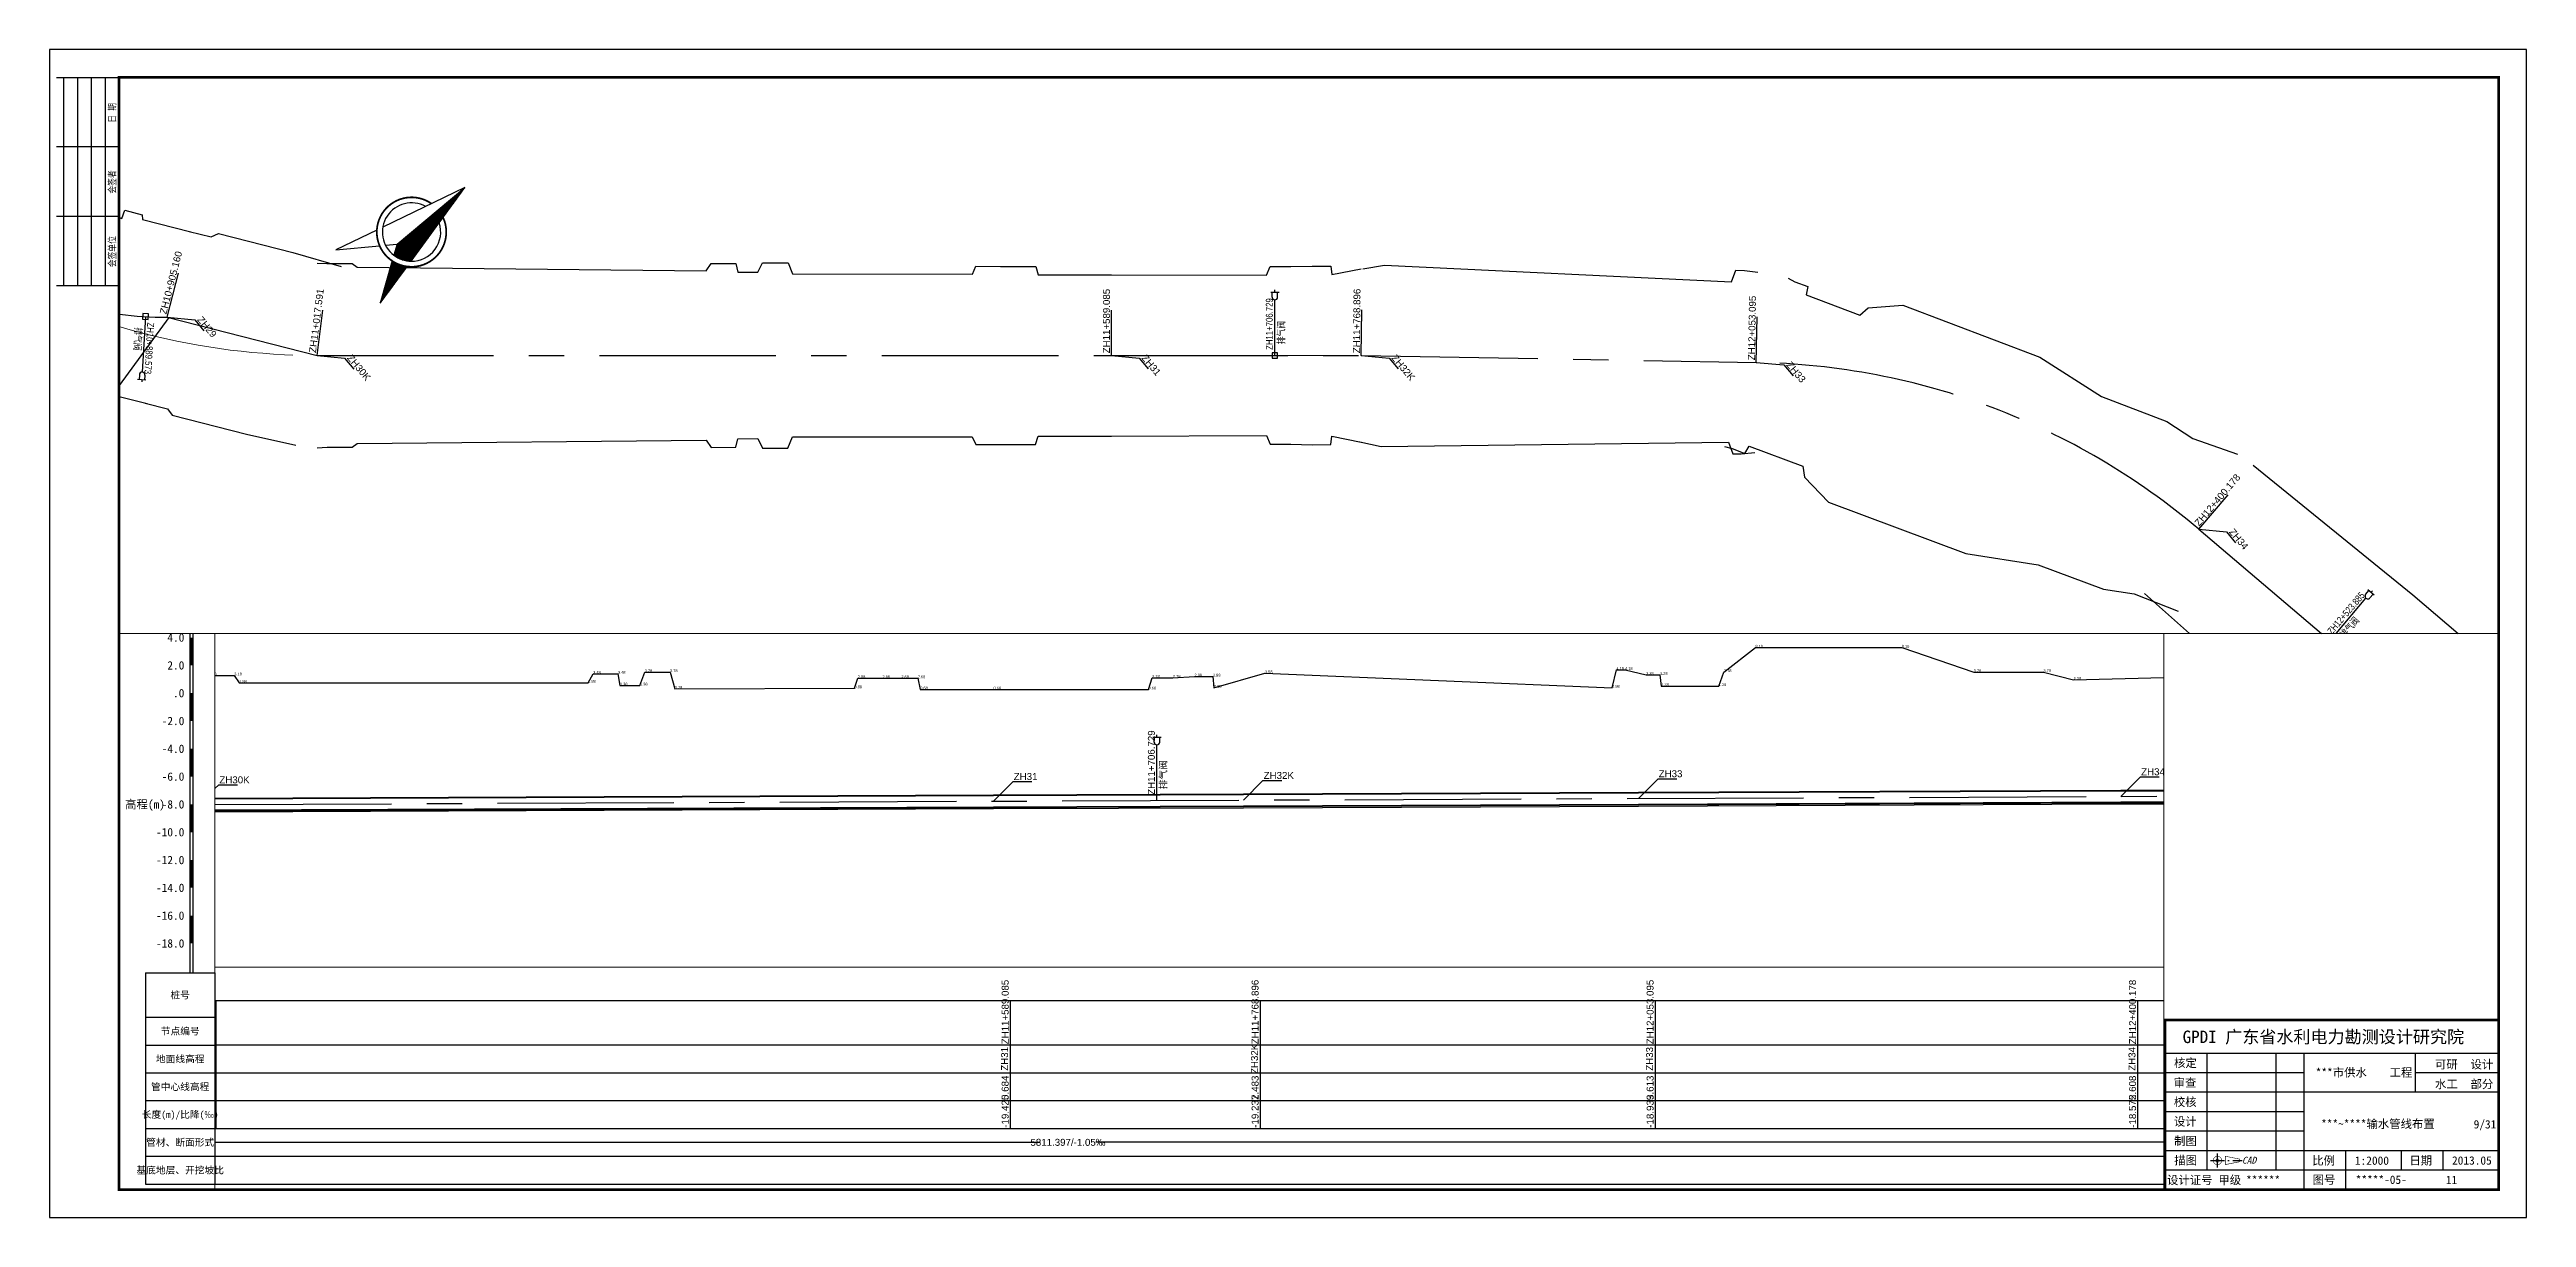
# Paper-space layout '11' of a CAD drawing. Header units: millimetres. Extents: x 0 to 891, y 0 to 420.
# The model-space entities are those that its viewports show. They can reach past a viewport. Long polylines and large blocks are cut down to what shows.
import ezdxf
from ezdxf.enums import TextEntityAlignment as Align
from ezdxf.lldxf.tags import DXFTag

# ---------------------------------------------------------------- set-up
doc = ezdxf.new("R2010")
doc.units = ezdxf.units.MM
doc.linetypes.add('CENTER', pattern=[50.8, 31.75, -6.35, 6.35, -6.35])
for name, color, linetype in [('pipe', 3, 'Continuous'), ('pipe_cen', 1, 'CENTER'), ('tab', 9, 'Continuous'), ('地形剖面', 4, 'Continuous'), ('布局裁图', 3, 'Continuous'), ('水工平面管线标注', 3, 'Continuous'), ('水工开挖线', 5, 'Continuous'), ('纵面管线标注', 3, 'Continuous'), ('附属设施', 2, 'Continuous')]:
    doc.layers.add(name, color=color, linetype=linetype)
doc.layers.add('管线-管廊边线-北线', color=4, linetype='管廊边线', lineweight=9)
doc.styles.add('FSD', font='')
doc.styles.add('HT', font='simhei.ttf')
doc.styles.get("Standard").update_dxf_attribs({"font": 'arial.ttf'})
doc.styles.get('FSD').set_extended_font_data('SimSun')
tags = doc.linetypes.add('管廊边线', pattern='A,50,-5,["管廊边线",Standard,S=2.54,R=0,X=-3.5,Y=-1.27],-12', length=67).pattern_tags.tags
tags[6] = DXFTag(74, 10)

# ---------------------------------------------------------------- blocks, each defined once
blk = doc.blocks.new('sign')
at = {"color": 7}
for p, q in [((-20, 0), (-20, -75)), ((-15, 0), (-15, -75)), ((-10, 0), (-10, -75)), ((-5, 0), (-5, -75)), ((0, -25), (-22.5, -25)), ((0, -50), (-22.5, -50))]:
    blk.add_line(p, q, dxfattribs=at)
blk.add_lwpolyline([(-22.5, 0), (0, 0), (0, -75), (-22.5, -75)], dxfattribs=at)
at = {"color": 3, "style": 'FSD', "width": 0.8}
for s, p in [('日 期', (-1.24, -16.3)), ('会签者', (-1.2, -41.81)), ('会签单位', (-1.2, -68.28))]:
    blk.add_text(s, height=2.5, rotation=90, dxfattribs=at).set_placement(p)
blk = doc.blocks.new('图框')
at = {"color": 7, "ltscale": 8}
for p, q in [((761, 10), (761, 71)), ((881, 71), (881, 10))]:
    blk.add_line(p, q, dxfattribs=at)
at = {"color": 7}
for p, q in [((881, 59), (761, 59)), ((776, 59), (776, 17)), ((801, 17), (801, 59)), ((811, 10), (811, 59)), ((851, 59), (851, 45)), ((811, 52), (761, 52)), ((881, 45), (761, 45)), ((881, 52), (851, 52)), ((811, 38), (761, 38)), ((811, 31), (761, 31)), ((881, 24), (761, 24)), ((826, 10), (826, 24)), ((846, 17), (846, 24)), ((861, 17), (861, 24)), ((881, 17), (761, 17))]:
    blk.add_line(p, q, dxfattribs=at)
at = {"color": 1}
for p, q in [((777.36, 20.51), (782.36, 20.51)), ((779.86, 18.01), (779.86, 23.01)), ((783.61, 20.51), (784.11, 20.51)), ((785.36, 20.51), (788.7, 20.51))]:
    blk.add_line(p, q, dxfattribs=at)
blk.add_lwpolyline([(0, 0), (891, 0), (891, 420), (0, 420)], close=True)
at = {"const_width": 1}
blk.add_lwpolyline([(25, 10), (25, 410), (881, 410), (881, 10)], close=True, dxfattribs=at)
at = {"color": 7, "const_width": 1}
blk.add_lwpolyline([(761, 10), (761, 71), (881, 71), (881, 10)], close=True, dxfattribs=at)
at = {"color": 5, "const_width": 0.2}
for points in [[(781.35, 20.66, 39.991666), (781.36, 20.51, 0.025005)], [(780.45, 20.57, 39.991666), (780.46, 20.51, 0.025005)]]:
    blk.add_lwpolyline(points, format="xyb", close=True, dxfattribs=at)
blk.add_lwpolyline([(787.7, 20.01), (782.7, 19.01), (782.7, 22.01), (787.7, 21.01)], close=True, dxfattribs=at)
blk.add_blockref('sign', (25, 410))
at = {"color": 3, "style": 'HT'}
for s, height, p in [('GPDI 广东省水利电力勘测设计研究院', 4.5, (767.32, 62.71)), ('***市供水', 3, (815.18, 50.63)), ('工程', 3, (841.77, 50.63)), ('可研', 3, (858.09, 53.54)), ('设计', 3, (870.9, 53.54)), ('水工', 3, (858.09, 46.44)), ('部分', 3, (870.9, 46.44)), ('***~****输水管线布置', 3, (817.12, 32.13)), ('比例', 3, (813.95, 18.94)), ('1:2000', 3, (829.29, 18.94)), ('日期', 3, (848.89, 18.98)), ('2013.05', 3, (864.23, 18.98)), ('图号', 3, (814.08, 12.06)), ('*****-05-', 3, (829.59, 12.06))]:
    blk.add_text(s, height=height, dxfattribs=at).set_placement(p)
at = {"color": 3, "ltscale": 8, "style": 'HT'}
for s, p in [('核定', (764.23, 55.53)), ('审查', (764.08, 48.46)), ('校核', (764.15, 41.51)), ('设计', (764.16, 34.49)), ('制图', (764.25, 27.48)), ('描图', (764.31, 20.49))]:
    blk.add_text(s, height=3, dxfattribs=at).set_placement(p, align=Align.MIDDLE_LEFT)
at = {"color": 3, "style": 'HT', "oblique": 15}
blk.add_text('CAD', height=2.5, dxfattribs=at).set_placement((788.67, 19.33))
at = {"color": 3, "ltscale": 8, "style": 'HT'}
for s, p in [('设计证号 ', (761.71, 11.94)), ('甲级 ', (780.19, 11.94)), ('******', (790.15, 11.94))]:
    blk.add_text(s, height=3, dxfattribs=at).set_placement(p)
blk = doc.blocks.new('*X9')
at = {"color": 0}
for p, q in [((2.948, 5.027), (2.95, 5.029)), ((2.948, 5.013), (2.953, 5.017)), ((2.948, 4.999), (2.955, 5.006)), ((2.948, 4.985), (2.958, 4.995)), ((2.948, 4.97), (2.961, 4.983)), ((2.948, 4.956), (2.964, 4.972)), ((2.948, 4.942), (2.967, 4.961)), ((2.948, 4.928), (2.97, 4.949)), ((2.948, 4.914), (2.972, 4.938)), ((2.948, 4.9), (2.975, 4.927)), ((2.948, 4.886), (2.978, 4.916)), ((2.948, 4.871), (2.981, 4.904)), ((2.948, 4.857), (2.984, 4.893)), ((2.948, 4.843), (2.987, 4.882)), ((2.948, 4.829), (2.989, 4.87)), ((2.948, 4.815), (2.992, 4.859)), ((2.948, 4.801), (2.995, 4.848)), ((2.948, 4.787), (2.998, 4.836)), ((2.948, 4.772), (3.001, 4.825)), ((2.948, 4.758), (3.004, 4.814)), ((2.948, 4.744), (3.006, 4.802)), ((2.948, 4.73), (3.009, 4.791)), ((2.948, 4.716), (3.012, 4.78)), ((2.948, 4.702), (3.015, 4.768)), ((2.948, 4.688), (3.018, 4.757)), ((2.948, 4.673), (3.02, 4.746)), ((2.948, 4.659), (3.023, 4.735)), ((2.948, 4.645), (3.026, 4.723)), ((2.948, 4.631), (3.029, 4.712)), ((2.948, 4.617), (3.032, 4.701)), ((2.948, 4.603), (3.035, 4.689)), ((2.948, 4.589), (3.037, 4.678)), ((2.948, 4.574), (3.04, 4.667)), ((2.948, 4.56), (3.043, 4.655)), ((2.948, 4.546), (3.046, 4.644)), ((2.948, 4.532), (3.049, 4.633)), ((2.948, 4.518), (3.052, 4.621)), ((2.948, 4.504), (3.054, 4.61)), ((2.948, 4.49), (3.057, 4.599)), ((2.948, 4.475), (3.06, 4.587)), ((2.948, 4.461), (3.063, 4.576)), ((2.948, 4.447), (3.066, 4.565)), ((2.948, 4.433), (3.069, 4.554)), ((2.948, 4.419), (3.071, 4.542)), ((2.948, 4.405), (3.074, 4.531)), ((2.948, 4.391), (3.077, 4.52)), ((2.948, 4.376), (3.08, 4.508)), ((2.948, 4.362), (3.083, 4.497)), ((2.948, 4.348), (3.086, 4.486)), ((2.948, 4.334), (3.088, 4.474)), ((2.948, 4.32), (3.091, 4.463)), ((2.948, 4.306), (3.094, 4.452)), ((2.948, 4.292), (3.097, 4.44)), ((2.948, 4.277), (3.1, 4.429)), ((2.948, 4.263), (3.103, 4.418)), ((2.948, 4.249), (3.105, 4.406)), ((2.948, 4.235), (3.108, 4.395)), ((2.948, 4.221), (3.111, 4.384)), ((2.948, 4.207), (3.114, 4.372)), ((2.948, 4.193), (3.117, 4.361)), ((2.948, 4.178), (3.119, 4.35)), ((2.948, 4.164), (3.122, 4.339)), ((2.948, 4.15), (3.125, 4.327)), ((2.948, 4.136), (3.128, 4.316)), ((2.948, 4.122), (3.131, 4.305)), ((2.948, 4.108), (3.134, 4.293)), ((2.948, 4.094), (3.136, 4.282)), ((2.948, 4.079), (3.139, 4.271)), ((2.948, 4.065), (3.142, 4.259)), ((2.948, 4.051), (3.145, 4.248)), ((2.948, 4.037), (3.148, 4.237)), ((2.948, 4.023), (3.151, 4.225)), ((2.948, 4.009), (3.153, 4.214)), ((2.948, 3.995), (3.156, 4.203)), ((2.948, 3.98), (3.159, 4.191)), ((2.948, 3.966), (3.162, 4.18)), ((2.948, 3.952), (3.165, 4.169)), ((2.948, 3.938), (3.168, 4.158)), ((2.948, 3.924), (3.17, 4.146)), ((2.948, 3.91), (3.173, 4.135)), ((2.948, 3.896), (3.176, 4.124)), ((2.948, 3.881), (3.179, 4.112)), ((2.948, 3.867), (3.182, 4.101)), ((2.948, 3.853), (3.185, 4.09)), ((2.948, 3.839), (3.187, 4.078)), ((2.948, 3.825), (3.19, 4.067)), ((2.948, 3.811), (3.193, 4.056)), ((2.948, 3.797), (3.196, 4.044)), ((2.948, 3.782), (3.199, 4.033)), ((2.948, 3.768), (3.202, 4.022)), ((2.953, 3.759), (3.204, 4.01)), ((2.958, 3.75), (3.207, 3.999)), ((2.964, 3.742), (3.21, 3.988)), ((2.97, 3.733), (3.213, 3.977)), ((2.976, 3.725), (3.216, 3.965)), ((2.981, 3.717), (3.218, 3.954)), ((2.987, 3.708), (3.221, 3.943)), ((2.993, 3.7), (3.224, 3.931)), ((2.999, 3.691), (3.227, 3.92)), ((3.004, 3.683), (3.23, 3.909)), ((3.01, 3.675), (3.233, 3.897)), ((3.016, 3.666), (3.235, 3.886)), ((3.022, 3.658), (3.238, 3.875)), ((3.027, 3.65), (3.241, 3.863)), ((3.033, 3.641), (3.244, 3.852)), ((3.039, 3.633), (3.247, 3.841)), ((3.048, 3.627), (3.25, 3.829)), ((3.067, 3.633), (3.252, 3.818)), ((3.088, 3.639), (3.255, 3.807)), ((3.111, 3.648), (3.258, 3.795)), ((3.137, 3.66), (3.261, 3.784)), ((3.169, 3.679), (3.264, 3.773)), ((3.223, 3.718), (3.266, 3.76))]:
    blk.add_line(p, q, dxfattribs=at)
blk = doc.blocks.new('*X8')
at = {"color": 0}
for p, q in [((3.102, 3.54), (3.132, 3.57)), ((3.108, 3.532), (3.157, 3.581)), ((3.114, 3.524), (3.185, 3.595)), ((3.119, 3.515), (3.219, 3.615)), ((3.125, 3.507), (3.276, 3.658)), ((3.131, 3.498), (3.292, 3.66)), ((3.137, 3.49), (3.295, 3.648)), ((3.142, 3.482), (3.298, 3.637)), ((3.148, 3.473), (3.301, 3.626)), ((3.154, 3.465), (3.303, 3.614)), ((3.16, 3.457), (3.306, 3.603)), ((3.165, 3.448), (3.309, 3.592)), ((3.171, 3.44), (3.312, 3.581)), ((3.177, 3.431), (3.315, 3.569)), ((3.096, 3.549), (3.11, 3.562)), ((3.183, 3.423), (3.317, 3.558)), ((3.188, 3.415), (3.32, 3.547)), ((3.194, 3.406), (3.323, 3.535)), ((3.2, 3.398), (3.326, 3.524)), ((3.206, 3.389), (3.329, 3.513)), ((3.211, 3.381), (3.332, 3.501)), ((3.217, 3.373), (3.334, 3.49)), ((3.223, 3.364), (3.337, 3.479)), ((3.229, 3.356), (3.34, 3.467)), ((3.234, 3.347), (3.343, 3.456)), ((3.24, 3.339), (3.346, 3.445)), ((3.246, 3.331), (3.349, 3.433)), ((3.252, 3.322), (3.351, 3.422)), ((3.257, 3.314), (3.354, 3.411)), ((3.263, 3.305), (3.357, 3.4)), ((3.269, 3.297), (3.36, 3.388)), ((3.275, 3.289), (3.363, 3.377)), ((3.28, 3.28), (3.366, 3.366)), ((3.286, 3.272), (3.368, 3.354)), ((3.292, 3.263), (3.371, 3.343)), ((3.298, 3.255), (3.374, 3.332)), ((3.303, 3.247), (3.377, 3.32)), ((3.309, 3.238), (3.38, 3.309)), ((3.315, 3.23), (3.383, 3.298)), ((3.321, 3.222), (3.385, 3.286)), ((3.326, 3.213), (3.388, 3.275)), ((3.332, 3.205), (3.391, 3.264)), ((3.338, 3.196), (3.394, 3.252)), ((3.344, 3.188), (3.397, 3.241)), ((3.349, 3.18), (3.4, 3.23)), ((3.355, 3.171), (3.402, 3.218)), ((3.361, 3.163), (3.405, 3.207)), ((3.367, 3.154), (3.408, 3.196)), ((3.372, 3.146), (3.411, 3.185)), ((3.378, 3.138), (3.414, 3.173)), ((3.384, 3.129), (3.416, 3.162)), ((3.39, 3.121), (3.419, 3.151)), ((3.395, 3.112), (3.422, 3.139)), ((3.401, 3.104), (3.425, 3.128)), ((3.407, 3.096), (3.428, 3.117)), ((3.413, 3.087), (3.431, 3.105)), ((3.418, 3.079), (3.433, 3.094)), ((3.424, 3.07), (3.436, 3.083)), ((3.43, 3.062), (3.439, 3.071)), ((3.436, 3.054), (3.442, 3.06)), ((3.441, 3.045), (3.445, 3.049)), ((3.447, 3.037), (3.448, 3.037))]:
    blk.add_line(p, q, dxfattribs=at)
blk = doc.blocks.new('zbz')
for p, q in [((0, 0), (-0.318, -1.274)), ((0, -1.27), (0, 0)), ((0.318, -1.274), (0, 0)), ((-0.341, -1.365), (-0.5, -2)), ((-0.095, -1.409), (0, -1.27)), ((0, -1.27), (0.095, -1.409)), ((0.5, -2), (0.341, -1.365)), ((-0.5, -2), (-0.143, -1.479)), ((0.143, -1.479), (0.5, -2))]:
    blk.add_line(p, q)
at = {"const_width": 0.025}
for points in [[(-0.129, -0.517, 1.014443), (0.143, -1.479, 1.014443)], [(0.341, -1.365, 0.588844), (0.129, -0.517, 1.014443)], [(0.143, -1.479, 0.115834), (0.341, -1.365, 1.014443)]]:
    blk.add_lwpolyline(points, format="xyb", dxfattribs=at)
for start, end in [(111.2477, 283.0769), (319.3202, 68.7523), (283.0769, 319.3202)]:
    blk.add_arc((0, -1), 0.42, start, end)
for name in ['*X9', '*X8']:
    blk.add_blockref(name, (-2.948, -5.035))
blk = doc.blocks.new('指北针')
at = {"xscale": 25, "yscale": 25, "zscale": 25}
blk.add_blockref('zbz', (12.5, 50), dxfattribs=at)
blk = doc.blocks.new('qin排气阀va')
at = {"layer": '附属设施'}
for points in [[(-1.5, 22.8), (1.5, 22.8)], [(-1, 21), (-1, 22.8)], [(0, 22.8), (0, 23.55)], [(0, 0), (0, 20)], [(1, 21), (1, 22.8)]]:
    blk.add_lwpolyline(points, dxfattribs=at)
blk.add_arc((0, 21), 1, 180, 0, dxfattribs=at)
blk.add_attdef('名称', text='', height=2.5, rotation=90, dxfattribs=at).set_placement((1, 4), align=Align.TOP_LEFT)
blk.add_attdef('ZH', text='', height=2.5, rotation=90, dxfattribs=at).set_placement((0, 2), align=Align.BOTTOM_LEFT)
blk = doc.blocks.new('qin排气阀pa')
at = {"layer": '附属设施'}
for points in [[(-1.5, 22.8), (1.5, 22.8)], [(-1, 21), (-1, 22.8)], [(0, 22.8), (0, 23.55)], [(0, 0), (0, 20)], [(1, 21), (1, 22.8)]]:
    blk.add_lwpolyline(points, dxfattribs=at)
blk.add_lwpolyline([(-1, -1), (1, -1), (1, 1), (-1, 1)], close=True, dxfattribs=at)
blk.add_arc((0, 21), 1, 180, 0, dxfattribs=at)
blk.add_attdef('名称', text='', height=2.5, rotation=90, dxfattribs=at).set_placement((1, 4), align=Align.TOP_LEFT)
blk.add_attdef('ZH', text='', height=2.5, rotation=90, dxfattribs=at).set_placement((0, 2), align=Align.BOTTOM_LEFT)

msp = doc.modelspace()

# ---------------------------------------------------------------- linework, layer by layer
at = {"layer": 'pipe'}
for points in [[(519840.3, 2381812.2), (520049.2, 2381812.2), (520081.2, 2381809), (521625.7, 2381809), (521922.4, 2381809), (521930.4, 2381809), (521962.6, 2381747.6), (521970.4, 2381732.6), (524013.3, 2381741.1), (524150.6, 2381741.7), (524263, 2381742.2), (524834.5, 2381744.6), (525014.3, 2381745.3), (525298.5, 2381746.5), (525645.6, 2381748), (525923.6, 2381749.1), (526327.3, 2381750.8), (526496.4, 2381751.5), (526683.5, 2381752.3), (527334.2, 2381755.1)], [(519840.3, 2381811.6), (520049.2, 2381811.6), (520081.2, 2381808.4), (521625.7, 2381808.4), (521922.4, 2381808.4), (521930.4, 2381808.4), (521962.6, 2381747), (521970.4, 2381732), (524013.3, 2381740.5), (524150.6, 2381741.1), (524263, 2381741.6), (524834.5, 2381744), (525014.3, 2381744.7), (525298.5, 2381745.9), (525645.6, 2381747.4), (525923.6, 2381748.5), (526327.3, 2381750.2), (526496.4, 2381750.9), (526683.5, 2381751.7), (527334.2, 2381754.5)], [(519840.3, 2381803.6), (520049.2, 2381803.6), (520081.2, 2381800.4), (521625.7, 2381800.4), (521922.4, 2381800.4), (521930.4, 2381800.4), (521962.6, 2381739), (521970.4, 2381724), (524013.3, 2381732.5), (524150.6, 2381733.1), (524263, 2381733.6), (524834.5, 2381736), (525014.3, 2381736.7), (525298.5, 2381737.9), (525645.6, 2381739.4), (525923.6, 2381740.5), (526327.3, 2381742.2), (526496.4, 2381742.9), (526683.5, 2381743.7), (527334.2, 2381746.5)], [(519840.3, 2381803), (520049.2, 2381803), (520081.2, 2381799.8), (521625.7, 2381799.8), (521922.4, 2381799.8), (521930.4, 2381799.8), (521962.6, 2381738.4), (521970.4, 2381723.4), (524013.3, 2381731.9), (524150.6, 2381732.5), (524263, 2381733), (524834.5, 2381735.4), (525014.3, 2381736.1), (525298.5, 2381737.3), (525645.6, 2381738.8), (525923.6, 2381739.9), (526327.3, 2381741.6), (526496.4, 2381742.3), (526683.5, 2381743.1), (527334.2, 2381745.9)], [(519840.3, 2381802.2), (520049.2, 2381802.2), (520081.2, 2381799), (521625.7, 2381799), (521922.4, 2381799), (521930.4, 2381799), (521962.6, 2381737.6), (521970.4, 2381722.6), (524013.3, 2381731.1), (524150.6, 2381731.7), (524263, 2381732.2), (524834.5, 2381734.6), (525014.3, 2381735.3), (525298.5, 2381736.5), (525645.6, 2381738), (525923.6, 2381739.1), (526327.3, 2381740.8), (526496.4, 2381741.5), (526683.5, 2381742.3), (527334.2, 2381745.1)]]:
    msp.add_lwpolyline(points, dxfattribs=at)
at = {"layer": 'pipe_cen'}
msp.add_lwpolyline([(520096.4, 2390254.1), (522002.3, 2391011.3, 0.125481), (522112.2, 2391091), (522202.3, 2391156.4), (522567.5, 2391596), (522682.4, 2391734.3), (522867.9, 2391949.6, -0.173185), (523163.7, 2392117.8), (523437.6, 2392165.9, 0.20719)], format="xyb", dxfattribs=at)
msp.add_lwpolyline([(521970.4, 2381728), (527781.8, 2381752.3)], dxfattribs=at)
at = {"layer": 'tab'}
for points in [[(513183.4, 2381401.7), (554886.6, 2381401.7)], [(524263, 2381401.7), (524263, 2381309.7)], [(524834.5, 2381401.7), (524834.5, 2381309.7)], [(525014.3, 2381401.7), (525014.3, 2381309.7)], [(525298.5, 2381401.7), (525298.5, 2381309.7)], [(525645.6, 2381401.7), (525645.6, 2381309.7)], [(513183.4, 2381369.7), (554886.6, 2381369.7)], [(513183.4, 2381349.7), (554886.6, 2381349.7)], [(513183.4, 2381329.7), (554886.6, 2381329.7)], [(513183.4, 2381309.7), (554886.6, 2381309.7)], [(513183.4, 2381289.7), (554886.6, 2381289.7)], [(521970.4, 2381299.7), (521973.4, 2381299.7), (524856.1, 2381299.7)], [(527781.8, 2381299.7), (527778.8, 2381299.7), (524896.1, 2381299.7)], [(513183.4, 2381269.7), (554886.6, 2381269.7)]]:
    msp.add_lwpolyline(points, dxfattribs=at)
at = {"layer": '地形剖面'}
msp.add_lwpolyline([(524226.7, 2381832.8), (524270.1, 2381830.4), (524288.3, 2381830.4), (524291.8, 2381825.2), (524542.9, 2381825.2), (524546.5, 2381831.6), (524564.3, 2381831.6), (524565.8, 2381823.2), (524580.2, 2381823.2), (524583.6, 2381832.8), (524601.8, 2381832.8), (524605.2, 2381820.8), (524734.5, 2381821.2), (524736.9, 2381828.4), (524754.6, 2381828.4), (524768.2, 2381828.4), (524780, 2381828.4), (524781.8, 2381820.4), (524834.5, 2381820.4), (524834.5, 2381820.4), (524946, 2381820.4), (524948.7, 2381828.8), (524963.6, 2381828.8), (524979.1, 2381829.6), (524992.4, 2381829.6), (524993.1, 2381821.6), (525029.8, 2381832), (525279.6, 2381821.6), (525282.7, 2381834.4), (525288.9, 2381834.4), (525304, 2381830.8), (525314, 2381830.8), (525314.9, 2381822.8), (525356.3, 2381822.8), (525360, 2381832.8), (525382.7, 2381850.4), (525488, 2381850.4), (525539.7, 2381832.8), (525589.9, 2381832.8), (525611.6, 2381827.2), (525793.4, 2381832)], dxfattribs=at)
at = {"layer": '水工平面管线标注', "color": 9}
for points in [[(523163.7, 2392117.8), (523158.1, 2392150)], [(523163.7, 2392117.8), (523177.9, 2392131.9), (523188.1, 2392131.9)], [(522867.9, 2391949.6), (522843.1, 2391970.9)], [(522867.9, 2391949.6), (522882, 2391963.7), (522892.3, 2391963.7)], [(522682.4, 2391734.3), (522657.5, 2391755.4)], [(522682.4, 2391734.3), (522696.6, 2391748.4), (522706.8, 2391748.4)], [(522567.5, 2391596), (522542.4, 2391616.8)], [(522567.5, 2391596), (522581.7, 2391610.1), (522591.9, 2391610.1)], [(522202.3, 2391156.4), (522179.9, 2391180.3)], [(522202.3, 2391156.4), (522216.4, 2391170.5), (522226.7, 2391170.5)], [(522112.2, 2391091), (522093, 2391117.5)], [(522112.2, 2391091), (522126.4, 2391105.2), (522136.6, 2391105.2)], [(522002.3, 2391011.3), (521990.2, 2391041.7)], [(522002.3, 2391011.3), (522016.5, 2391025.4), (522026.7, 2391025.4)]]:
    msp.add_lwpolyline(points, dxfattribs=at)
at = {"layer": '水工平面管线标注'}
for points in [[(523163.5, 2392117.8, 0.5, 0.5, -1), (523164, 2392117.8, 0, 0, 0)], [(523163.5, 2392117.8, 0.5, 0.5, 1), (523164, 2392117.8, 0, 0, 0)], [(522867.6, 2391949.6, 0.5, 0.5, -1), (522868.1, 2391949.6, 0, 0, 0)], [(522867.6, 2391949.6, 0.5, 0.5, 1), (522868.1, 2391949.6, 0, 0, 0)], [(522682.2, 2391734.3, 0.5, 0.5, -1), (522682.7, 2391734.3, 0, 0, 0)], [(522682.2, 2391734.3, 0.5, 0.5, 1), (522682.7, 2391734.3, 0, 0, 0)], [(522567.3, 2391596, 0.5, 0.5, -1), (522567.8, 2391596, 0, 0, 0)], [(522567.3, 2391596, 0.5, 0.5, 1), (522567.8, 2391596, 0, 0, 0)], [(522202, 2391156.4, 0.5, 0.5, -1), (522202.5, 2391156.4, 0, 0, 0)], [(522202, 2391156.4, 0.5, 0.5, 1), (522202.5, 2391156.4, 0, 0, 0)], [(522112, 2391091, 0.5, 0.5, -1), (522112.5, 2391091, 0, 0, 0)], [(522112, 2391091, 0.5, 0.5, 1), (522112.5, 2391091, 0, 0, 0)], [(522002.1, 2391011.3, 0.5, 0.5, -1), (522002.6, 2391011.3, 0, 0, 0)], [(522002.1, 2391011.3, 0.5, 0.5, 1), (522002.6, 2391011.3, 0, 0, 0)]]:
    msp.add_lwpolyline(points, format="xyseb", dxfattribs=at)
at = {"layer": '水工开挖线'}
for points in [[(523153.3, 2392177.3), (523298.3, 2392206.1), (523377.3, 2392219.8), (523426.6, 2392228.4)], [(522835.9, 2392005.9), (522841, 2392008.1), (522849.6, 2392013), (522853.4, 2392008.2), (522889.5, 2392028.6), (522889.2, 2392036.5), (522903.6, 2392057.1), (522995.3, 2392108.9), (523045.6, 2392125), (523089.3, 2392149.7), (523110.6, 2392156.2), (523139.8, 2392173.7)], [(523174.2, 2392058.2), (523320.4, 2392080.6), (523399.3, 2392094.6), (523448.6, 2392103.4)], [(522899.9, 2391893.3), (522904.4, 2391896.6), (522913, 2391901.5), (522910.9, 2391907.2), (522946.8, 2391927.7), (522953.5, 2391923.5), (522978.5, 2391925.3), (523070, 2391977.6), (523109.5, 2392012.6), (523153.1, 2392037.5), (523169.6, 2392052.4), (523199.5, 2392068.6)], [(522635.2, 2391774.9), (522643.1, 2391788.6), (522811.9, 2391972.9), (522807.6, 2391980.7), (522811.7, 2391985.4), (522818.8, 2391991.9)], [(522729.6, 2391693.6), (522742.1, 2391703.4), (522899.2, 2391897.7), (522907.6, 2391894.6), (522911.6, 2391899.3), (522917, 2391907.3)], [(522523, 2391633), (522523, 2391633), (522594.4, 2391718.6), (522591.4, 2391724.6), (522600.9, 2391736.1), (522610.5, 2391748.2), (522619.1, 2391758.5), (522624.1, 2391755.1), (522634.5, 2391774.1)], [(522612.1, 2391558.9), (522612.1, 2391558.9), (522683.2, 2391644.9), (522689.6, 2391643), (522699.1, 2391654.4), (522709.3, 2391666.1), (522717.8, 2391676.4), (522713.6, 2391680.8), (522730.3, 2391694.4)], [(522151.3, 2391198.8), (522156, 2391204.1), (522167.7, 2391218.1), (522171.9, 2391219.1), (522334.3, 2391410.6), (522332.6, 2391416.7), (522344, 2391430.3), (522349.7, 2391427.6), (522359, 2391438.6), (522355.9, 2391445.6), (522367.6, 2391459.6), (522375.9, 2391457), (522458.6, 2391556.4), (522455.8, 2391561.9), (522467.2, 2391575.5), (522475.9, 2391585.9), (522483.5, 2391595), (522489.2, 2391592.5), (522523, 2391633)], [(522253.3, 2391114), (522257.7, 2391119.7), (522269.3, 2391133.7), (522269.5, 2391138), (522428, 2391332.7), (522434.3, 2391332.2), (522445.6, 2391345.9), (522441.9, 2391351), (522451, 2391362.1), (522458.4, 2391360.4), (522470.1, 2391374.4), (522466, 2391382.1), (522548.6, 2391481.6), (522554.5, 2391479.9), (522565.8, 2391493.6), (522574.4, 2391504.1), (522581.9, 2391513.1), (522578.5, 2391518.4), (522612.1, 2391558.9)], [(522074.8, 2391142.6), (522074.8, 2391142.6), (522088.1, 2391152.3), (522089.5, 2391158), (522134.3, 2391190.3), (522164.3, 2391210.7)], [(521964.2, 2391063.7), (521965.9, 2391064), (522017, 2391097.2), (522015.8, 2391103), (522024.9, 2391109.6), (522028.9, 2391105.8), (522036.7, 2391111.4), (522033.5, 2391116.8), (522044.1, 2391124.4), (522046.8, 2391122.4), (522075.9, 2391143.5)], [(522149.7, 2391039.4), (522149.7, 2391039.4), (522163, 2391049.2), (522168.8, 2391048.7), (522213.5, 2391081.2), (522242.2, 2391103.4)], [(521947.1, 2391061.6), (521973.5, 2391072), (521978.4, 2391071.5)], [(522040.4, 2390958.8), (522041.2, 2390960.3), (522088.6, 2390998.6), (522093.7, 2390995.7), (522102.8, 2391002.3), (522100.4, 2391007.2), (522108.2, 2391012.9), (522112.3, 2391008.2), (522122.8, 2391015.9), (522121.7, 2391019.1), (522150.8, 2391040.3)], [(521937.2, 2390912.8), (521968, 2390925.2), (521971, 2390930.9), (521992.9, 2390939.6), (521996.7, 2390936.8), (522023, 2390947.3), (522026.3, 2390951)]]:
    msp.add_lwpolyline(points, dxfattribs=at)
at = {"layer": '管线-管廊边线-北线', "color": 2, "linetype": 'CENTER'}
msp.add_lwpolyline([(520096.4, 2390254.1), (522002.3, 2391011.3, 0.125481), (522202.3, 2391156.4), (522682.4, 2391734.3), (522867.9, 2391949.6, -0.173185), (523163.7, 2392117.8), (523437.6, 2392165.9, 0.20719)], format="xyb", dxfattribs=at)
at = {"layer": '纵面管线标注', "color": 9}
for points in [[(524263, 2381737.6), (524277.1, 2381751.7), (524290.6, 2381751.7)], [(524834.5, 2381740), (524848.6, 2381754.1), (524862.1, 2381754.1)], [(525014.3, 2381740.7), (525028.4, 2381754.9), (525041.9, 2381754.9)], [(525298.5, 2381741.9), (525312.6, 2381756.1), (525326.1, 2381756.1)], [(525645.6, 2381743.4), (525659.7, 2381757.5), (525673.2, 2381757.5)]]:
    msp.add_lwpolyline(points, dxfattribs=at)
at = {"layer": '附属设施'}
msp.add_lwpolyline([(522113.2, 2391091.8), (524142.1, 2382963.8)], dxfattribs=at)

# ---------------------------------------------------------------- block references
ref = msp.add_blockref('qin排气阀pa', (523285.6, 2392139.2), dxfattribs=dict(at, xscale=2, yscale=2, zscale=2, rotation=9.964218168911328))
ref.add_attrib('ZH', 'ZH12+523.885', dxfattribs={"height": 5, "rotation": 99.9642, "width": 0.8}).set_placement((523284.9, 2392143.1), align=Align.BOTTOM_LEFT)
ref.add_attrib('名称', '排气阀', dxfattribs={"height": 5, "rotation": 99.9642, "width": 0.8}).set_placement((523286.2, 2392147.4), align=Align.TOP_LEFT)
ref = msp.add_blockref('qin排气阀pa', (522642.7, 2391686.4), dxfattribs=dict(at, xscale=2, yscale=2, zscale=2, rotation=50.27599329026284))
ref.add_attrib('ZH', 'ZH11+706.729', dxfattribs={"height": 5, "rotation": 140.276, "width": 0.8}).set_placement((522639.6, 2391689), align=Align.BOTTOM_LEFT)
ref.add_attrib('名称', '排气阀', dxfattribs={"height": 5, "rotation": 140.276, "width": 0.8}).set_placement((522637.8, 2391693.1), align=Align.TOP_LEFT)
ref = msp.add_blockref('qin排气阀pa', (522101.9, 2391079.3), dxfattribs=dict(at, xscale=2, yscale=2, zscale=2, rotation=227.0263676170497))
ref.add_attrib('ZH', 'ZH10+889.573', dxfattribs={"height": 5, "rotation": 317.0264, "width": 0.8}).set_placement((522104.9, 2391076.6), align=Align.BOTTOM_LEFT)
ref.add_attrib('名称', '排气阀', dxfattribs={"height": 5, "rotation": 317.0264, "width": 0.8}).set_placement((522106.4, 2391072.4), align=Align.TOP_LEFT)
at = {"layer": '附属设施', "xscale": 2, "yscale": 2, "zscale": 2}
msp.add_blockref('qin排气阀va', (524952.1, 2381740.5), dxfattribs=at).add_auto_attribs({'ZH': 'ZH11+706.729', '名称': '排气阀'})

# ---------------------------------------------------------------- texts
at = {"layer": 'tab', "color": 3}
for s, p in [('ZH11+017.591', (524261.9, 2381370.2)), ('ZH11+589.085', (524833.4, 2381370.2)), ('ZH11+768.896', (525013.2, 2381370.2)), ('ZH12+053.095', (525297.4, 2381370.2)), ('ZH12+400.178', (525644.5, 2381370.2)), ('3.283', (524261.9, 2381330.2)), ('0.684', (524833.4, 2381330.2)), ('2.483', (525013.2, 2381330.2)), ('3.613', (525297.4, 2381330.2)), ('2.608', (525644.5, 2381330.2)), ('-20.024', (524261.9, 2381310.2)), ('-19.425', (524833.4, 2381310.2)), ('-19.237', (525013.2, 2381310.2)), ('-18.939', (525297.4, 2381310.2)), ('-18.575', (525644.5, 2381310.2))]:
    msp.add_text(s, height=5, rotation=90, dxfattribs=at).set_placement(p)
for s, p in [('ZH30K', (524263, 2381359.7)), ('ZH31', (524834.5, 2381359.7)), ('ZH32K', (525014.3, 2381359.7)), ('ZH33', (525298.5, 2381359.7)), ('ZH34', (525645.6, 2381359.7))]:
    msp.add_text(s, height=5, rotation=90, dxfattribs=at).set_placement(p, align=Align.BOTTOM_CENTER)
msp.add_text('5811.397/-1.05‰', height=5, dxfattribs=at).set_placement((524876.1, 2381299.7), align=Align.MIDDLE_CENTER)
at = {"layer": '地形剖面', "color": 9}
for s, p in [('8.18', (525382.7, 2381850.4)), ('8.18', (525488, 2381850.4)), ('3.18', (524270.1, 2381830.4)), ('3.18', (524288.3, 2381830.4)), ('1.88', (524291.8, 2381825.2)), ('1.88', (524542.9, 2381825.2)), ('3.48', (524546.5, 2381831.6)), ('3.48', (524564.3, 2381831.6)), ('1.38', (524565.8, 2381823.2)), ('1.38', (524580.2, 2381823.2)), ('3.78', (524583.6, 2381832.8)), ('3.78', (524601.8, 2381832.8)), ('0.78', (524605.2, 2381820.8)), ('0.88', (524734.5, 2381821.2)), ('2.68', (524736.9, 2381828.4)), ('2.68', (524754.6, 2381828.4)), ('2.68', (524768.2, 2381828.4)), ('2.68', (524780, 2381828.4)), ('0.68', (524781.8, 2381820.4)), ('0.68', (524834.5, 2381820.4)), ('0.68', (524834.5, 2381820.4)), ('0.68', (524946, 2381820.4)), ('2.78', (524948.7, 2381828.8)), ('2.78', (524963.6, 2381828.8)), ('2.98', (524979.1, 2381829.6)), ('2.98', (524992.4, 2381829.6)), ('0.98', (524993.1, 2381821.6)), ('3.58', (525029.8, 2381832)), ('0.98', (525279.6, 2381821.6)), ('4.18', (525282.7, 2381834.4)), ('4.18', (525288.9, 2381834.4)), ('3.28', (525304, 2381830.8)), ('3.28', (525314, 2381830.8)), ('1.28', (525314.9, 2381822.8)), ('1.28', (525356.3, 2381822.8)), ('3.78', (525360, 2381832.8)), ('3.78', (525539.7, 2381832.8)), ('3.78', (525589.9, 2381832.8)), ('2.38', (525611.6, 2381827.2))]:
    msp.add_text(s, height=2, dxfattribs=at).set_placement(p)
at = {"layer": '水工平面管线标注'}
for s, rotation, p in [('ZH12+400.178', 99.9642, (523162.5, 2392119.1)), ('ZH12+053.095', 139.2655, (522866.1, 2391949.8)), ('ZH11+768.896', 139.7707, (522680.6, 2391734.5)), ('ZH11+589.085', 140.276, (522565.7, 2391596.1)), ('ZH11+017.591', 133.1238, (522200.5, 2391156.8)), ('ZH10+905.160', 125.9717, (522110.5, 2391091.7)), ('ZH10+767.934', 111.6674, (522000.8, 2391012.3))]:
    msp.add_text(s, height=5, rotation=rotation, dxfattribs=at).set_placement(p)
for s, p in [('ZH34', (523178.9, 2392132.9)), ('ZH33', (522883, 2391964.7)), ('ZH32K', (522697.6, 2391749.4)), ('ZH31', (522582.7, 2391611.1)), ('ZH30K', (522217.4, 2391171.5)), ('ZH29', (522127.4, 2391106.2)), ('ZH28', (522017.5, 2391026.4))]:
    msp.add_text(s, height=5, dxfattribs=at).set_placement(p)
at = {"layer": '纵面管线标注'}
for s, p in [('ZH30K', (524277.6, 2381752.8)), ('ZH31', (524849.1, 2381755.2)), ('ZH32K', (525028.9, 2381756)), ('ZH33', (525313.1, 2381757.2)), ('ZH34', (525660.2, 2381758.6))]:
    msp.add_text(s, height=5, dxfattribs=at).set_placement(p)

psp = doc.layouts.new('11')

# ---------------------------------------------------------------- linework, layer by layer
at = {"layer": '布局裁图'}
for points in [[(50.5, 210), (50.5, 88)], [(51.5, 210), (51.5, 88)], [(34.5, 88), (59.5, 88)], [(34.5, 88), (34.5, 12)], [(59.5, 88), (59.5, 12)], [(34.5, 72), (59.5, 72)], [(34.5, 62), (59.5, 62)], [(34.5, 52), (59.5, 52)], [(34.5, 42), (59.5, 42)], [(34.5, 32), (59.5, 32)], [(34.5, 22), (59.5, 22)], [(34.5, 12), (59.5, 12)]]:
    psp.add_lwpolyline(points, dxfattribs=at)
for points in [[(50.5, 208.55), (51.5, 208.55), (50.5, 198.55), (51.5, 198.55)], [(50.5, 188.55), (51.5, 188.55), (50.5, 178.55), (51.5, 178.55)], [(50.5, 168.55), (51.5, 168.55), (50.5, 158.55), (51.5, 158.55)], [(50.5, 148.55), (51.5, 148.55), (50.5, 138.55), (51.5, 138.55)], [(50.5, 128.55), (51.5, 128.55), (50.5, 118.55), (51.5, 118.55)], [(50.5, 108.55), (51.5, 108.55), (50.5, 98.55), (51.5, 98.55)]]:
    psp.add_solid(points, dxfattribs=at)

# ---------------------------------------------------------------- block references
psp.add_blockref('图框', (0, 0), dxfattribs=at)
at = {"layer": '布局裁图', "rotation": 309.7240067097371}
psp.add_blockref('指北针', (103, 348), dxfattribs=at)

# ---------------------------------------------------------------- texts
at = {"layer": '布局裁图', "style": 'HT'}
for s, p in [('4.0', (48.5, 208.55)), ('2.0', (48.5, 198.55)), ('.0', (48.5, 188.55)), ('-2.0', (48.5, 178.55)), ('-4.0', (48.5, 168.55)), ('-6.0', (48.5, 158.55)), ('高程(m)', (41.5, 148.55)), ('-8.0', (48.5, 148.55)), ('-10.0', (48.5, 138.55)), ('-12.0', (48.5, 128.55)), ('-14.0', (48.5, 118.55)), ('-16.0', (48.5, 108.55)), ('-18.0', (48.5, 98.55))]:
    psp.add_text(s, height=3, dxfattribs=at).set_placement(p, align=Align.MIDDLE_RIGHT)
for s, p in [('桩号', (47, 80)), ('节点编号', (47, 67)), ('地面线高程', (47, 57)), ('管中心线高程', (47, 47)), ('长度(m)/比降(‰)', (47, 37)), ('管材、断面形式', (47, 27)), ('基底地层、开挖坡比', (47, 17))]:
    psp.add_text(s, height=2.5, dxfattribs=at).set_placement(p, align=Align.MIDDLE_CENTER)
for s, p in [('9/31', (872, 32)), ('11', (862, 12))]:
    psp.add_text(s, height=3, dxfattribs=at).set_placement(p)

# ---------------------------------------------------------------- viewports
at = {"layer": '布局裁图', "view_twist_angle": 309.72400671}
psp.add_viewport(center=(453, 310), size=(856, 200), view_center_point=(2173562.43, 1126522.07), view_height=400, dxfattribs=at)
at = {"layer": '布局裁图'}
for center, size, view_center_point, view_height, status in [((410, 150), (701, 120), (524975.4, 2381740.57), 240, 3), ((410, 50), (701, 80), (524963.4, 2381345.66), 160, 4)]:
    psp.add_viewport(center=center, size=size, view_center_point=view_center_point, view_height=view_height, status=status, dxfattribs=at)

doc.saveas('drawing.dxf')
